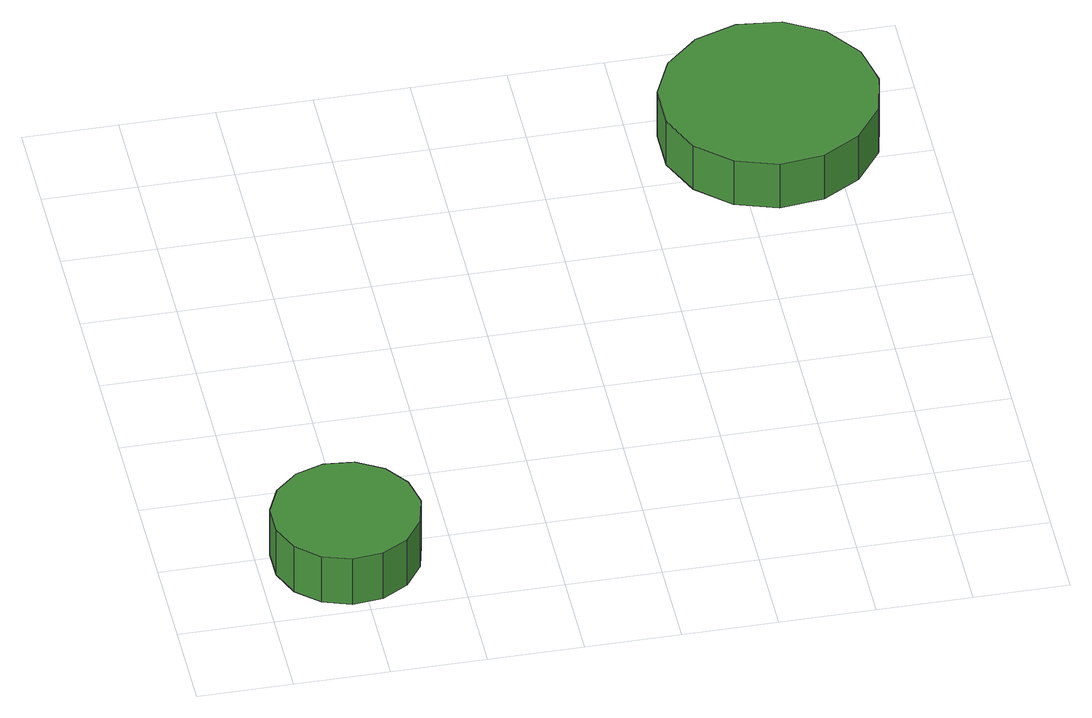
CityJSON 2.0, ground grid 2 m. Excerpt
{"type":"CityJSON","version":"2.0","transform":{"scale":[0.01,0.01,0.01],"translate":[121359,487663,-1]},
"CityObjects":{
"tree1":{"type":"SolitaryVegetationObject","attributes":{"function":"something"},"geometry":[{"type":"MultiSurface","lod":"1","boundaries":[[[0,1,2,3,4,5,6,7,8,9,10,11,12,13,14]],[[15,16,17,18,19,20,21,22,23,24,25,26,27,28,29]],[[0,29,28,1]],[[1,28,27,2]],[[2,27,26,3]],[[3,26,25,4]],[[4,25,24,5]],[[5,24,23,6]],[[6,23,22,7]],[[7,22,21,8]],[[8,21,20,9]],[[9,20,19,10]],[[10,19,18,11]],[[11,18,17,12]],[[12,17,16,13]],[[13,16,15,14]],[[14,15,29,0]]]}]},
"tree2":{"type":"SolitaryVegetationObject","attributes":{"function":"something"},"geometry":[{"type":"MultiSurface","lod":"1","boundaries":[[[30,31,32,33,34,35,36,37,38,39,40,41,42,43,44]],[[45,46,47,48,49,50,51,52,53,54,55,56,57,58,59]],[[30,59,58,31]],[[31,58,57,32]],[[32,57,56,33]],[[33,56,55,34]],[[34,55,54,35]],[[35,54,53,36]],[[36,53,52,37]],[[37,52,51,38]],[[38,51,50,39]],[[39,50,49,40]],[[40,49,48,41]],[[41,48,47,42]],[[42,47,46,43]],[[43,46,45,44]],[[44,45,59,30]]]}]}
},
"vertices":[
[338,177,194],[324,240,194],[287,291,194],[231,323,194],[167,330,194],[107,310,194],[59,267,194],[33,209,194],[33,145,194],[59,86,194],[107,43,194],[167,24,194],[231,30,194],[287,62,194],[324,114,194],[324,114,75],[287,62,75],[231,30,75],[167,24,75],[107,43,75],[59,86,75],[33,145,75],[33,209,75],[59,267,75],[107,310,75],[167,330,75],[231,323,75],[287,291,75],[324,240,75],[338,177,75],
[1507,1304,191],[1488,1396,191],[1432,1473,191],[1351,1520,191],[1257,1530,191],[1168,1500,191],[1098,1437,191],[1059,1351,191],[1059,1257,191],[1098,1171,191],[1168,1108,191],[1257,1079,191],[1351,1089,191],[1432,1136,191],[1488,1212,191],[1488,1212,77],[1432,1136,77],[1351,1089,77],[1257,1079,77],[1168,1108,77],[1098,1171,77],[1059,1257,77],[1059,1351,77],[1098,1437,77],[1168,1500,77],[1257,1530,77],[1351,1520,77],[1432,1473,77],[1488,1396,77],[1507,1304,77]
]}
